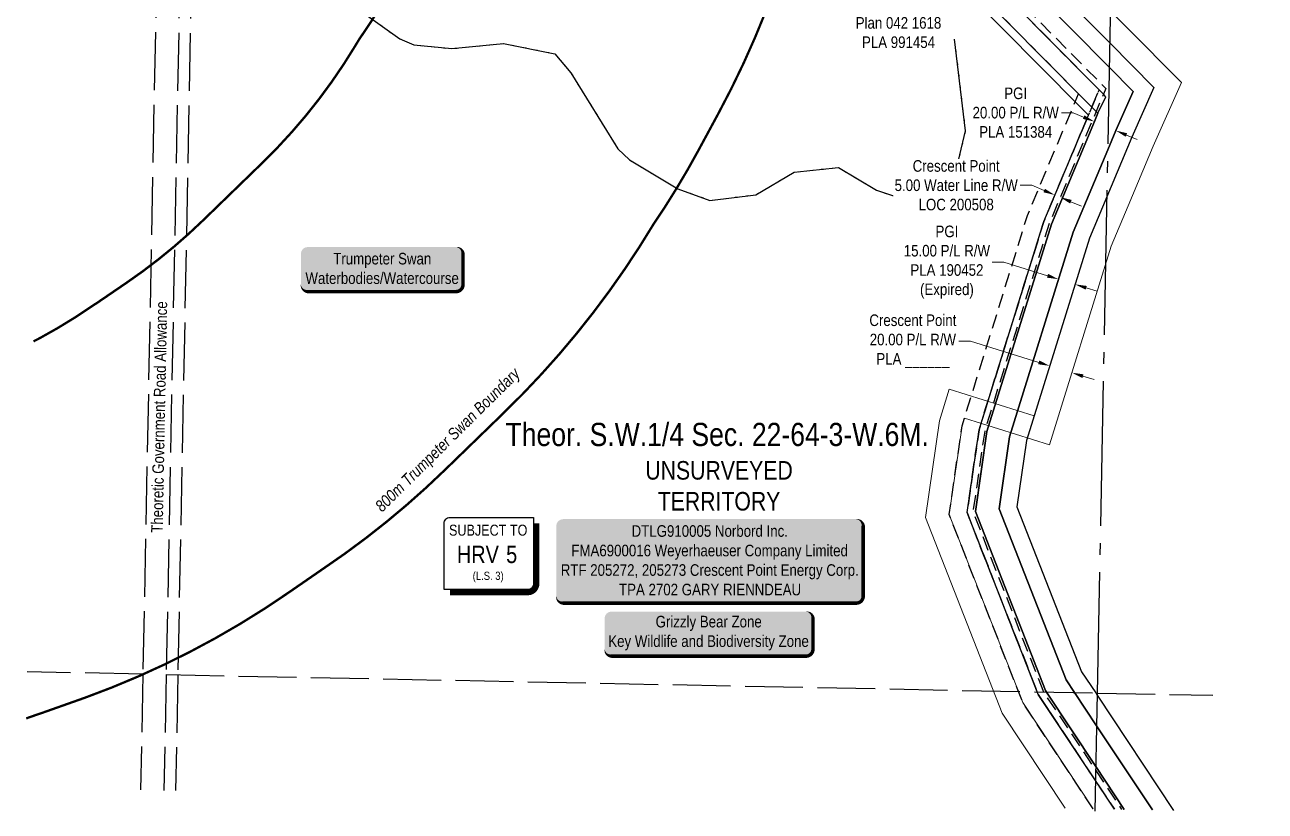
# Model space of a CAD drawing. Extents: x 409970 to 415936, y 6044942 to 6048413.
# Drawn here: x 410756 to 411827, y 6044942 to 6045621 of the extents above; entities that cross this region are included whole.
import ezdxf
from ezdxf.enums import TextEntityAlignment as Align

# ---------------------------------------------------------------- set-up
doc = ezdxf.new("R2010")
doc.units = 0
doc.header["$LTSCALE"] = 5
doc.header["$PDSIZE"] = 0.5
for name, pattern in [('DASHDOT2', [12.7, 6.35, -3.175, 0, -3.175]), ('foc-ACCESSROAD', [3.75, 2.5, -1.25]), ('foc-QUARTERLINE', [33, 25, -3, 2, -3]), ('foc-UNSURVEYED', [12.5, 10, -2.5]), ('foc-WHEELTRACKS', [2, 0.4, -1.6])]:
    doc.linetypes.add(name, pattern=pattern)
doc.layers.get('Defpoints').update_dxf_attribs({"color": 9})
for name, color, linetype in [('AS-WILDLIFE', 131, 'DASHDOT2'), ('AS-WILDLIFE-BLOCK', 131, 'Continuous'), ('C-AR', 13, 'foc-ACCESSROAD'), ('C-SYMBOL', 7, 'Continuous'), ('CG-NOTES', 7, 'Continuous'), ('CTW', 7, 'Continuous'), ('F-RW', 190, 'Continuous'), ('L-QSEC', 8, 'foc-QUARTERLINE'), ('L-ROAD-T', 7, 'Continuous'), ('L-UNS-T', 3, 'Continuous'), ('L-USEC', 7, 'foc-UNSURVEYED'), ('T-WATER-P3', 160, 'foc-WHEELTRACKS')]:
    doc.layers.add(name, color=color, linetype=linetype)
for name, color, linetype, lineweight in [('C-AR-T', 13, 'Continuous', 9), ('C-RW-T', 13, 'Continuous', 9), ('F-RW-T', 190, 'Continuous', 9)]:
    doc.layers.add(name, color=color, linetype=linetype, lineweight=lineweight)
doc.styles.add('175L', font='ARIALN.TTF', dxfattribs={"height": 20})
doc.styles.add('240', font='ARIALN.TTF', dxfattribs={"height": 30})
doc.styles.add('80', font='ARIALN.TTF', dxfattribs={"height": 10})
doc.styles.add('80CG', font='ARIALN.TTF', dxfattribs={"height": 10})
doc.styles.add('80L', font='ARIALN.TTF', dxfattribs={"height": 10})
doc.styles.add('foc-LtypeFont', font='ARIALN.TTF', dxfattribs={"height": 7.35})
doc.styles.add('HRV', font='ARIALN.TTF', dxfattribs={"height": 3})
doc.linetypes.add('foc-TOPO-flowdirection-NOLINE', pattern='A,0,[">",foc-LtypeFont,S=0.3,R=0,X=0,Y=-0.945],-20,[">",foc-LtypeFont,S=0.3,R=0,X=0,Y=-0.945],0', length=20)
doc.dimstyles.new('Compass 5 000', dxfattribs={"dimscale": 5, "dimtxt": 9, "dimasz": 2, "dimexe": 0.2, "dimexo": 0.0625, "dimgap": 0.5, "dimtad": 0, "dimtih": 1, "dimtoh": 1, "dimzin": 0, "dimdsep": 46, "dimtxsty": '80CG', "dimcen": 0.1, "dimse1": 1, "dimse2": 1, "dimclrd": 256, "dimclrt": 256, "dimaunit": 1, "dimadec": 4, "dimazin": 0, "dimtfac": 0.06, "dimtofl": 0, "dimtmove": 0, "dimatfit": 1, "dimfxl": 0.2, "dimtolj": 1, "dimtzin": 0, "dimlwd": -1, "dimarcsym": 0})

# ---------------------------------------------------------------- blocks, each defined once
blk = doc.blocks.new('*D583')
at = {"layer": 'Defpoints', "color": 0, "transparency": 16777216}
for p in [(411575.9, 6045652.4), (411570.9, 6045647.5), (411573.7, 6045644.7)]:
    blk.add_point(p, dxfattribs=at)
at = {"layer": 'F-RW-T', "transparency": 16777216}
for p, q in [((411585.7, 6045656.7), (411592.8, 6045663.7)), ((411559.4, 6045630.7), (411549.4, 6045630.7)), ((411566.6, 6045637.7), (411559.4, 6045630.7))]:
    blk.add_line(p, q, dxfattribs=at)
for points in [[(411584.5, 6045657.9), (411586.9, 6045655.5), (411578.6, 6045649.6)], [(411565.4, 6045638.9), (411567.7, 6045636.5), (411573.7, 6045644.7)]]:
    blk.add_solid(points, dxfattribs=at)
at = {"layer": 'F-RW-T', "transparency": 16777216, "insert": (411510.7, 6045630.7), "char_height": 10, "attachment_point": 5, "style": '80CG'}
blk.add_mtext('\\A1;CNRL\\P7.00 P/L R/W\\PPlan 042 1618\\PPLA 991454', dxfattribs=at)
blk = doc.blocks.new('*D585')
at = {"layer": 'Defpoints', "color": 0, "transparency": 16777216}
for p in [(411679.9, 6045537.2), (411663.4, 6045497.8), (411681.8, 6045490.1)]:
    blk.add_point(p, dxfattribs=at)
at = {"layer": 'F-RW-T', "transparency": 16777216}
for p, q in [((411661.4, 6045544.9), (411651.4, 6045544.9)), ((411670.6, 6045541), (411661.4, 6045544.9)), ((411707.5, 6045525.6), (411716.8, 6045521.7))]:
    blk.add_line(p, q, dxfattribs=at)
for points in [[(411671.3, 6045542.6), (411670, 6045539.5), (411679.9, 6045537.2)], [(411708.2, 6045527.1), (411706.9, 6045524.1), (411698.3, 6045529.5)]]:
    blk.add_solid(points, dxfattribs=at)
at = {"layer": 'F-RW-T', "transparency": 16777216, "insert": (411611.9, 6045544.9), "char_height": 10, "attachment_point": 5, "style": '80CG'}
blk.add_mtext('\\A1;PGI \\P20.00 P/L R/W\\PPLA 151384', dxfattribs=at)
blk = doc.blocks.new('*D586')
at = {"layer": 'C-AR-T', "transparency": 16777216}
for p, q in [((411625.9, 6045482.2), (411615.9, 6045482.2)), ((411636.5, 6045477.7), (411625.9, 6045482.2)), ((411659.6, 6045468), (411668.8, 6045464.2))]:
    blk.add_line(p, q, dxfattribs=at)
for points in [[(411637.2, 6045479.2), (411635.9, 6045476.2), (411645.7, 6045473.8)], [(411660.2, 6045469.6), (411658.9, 6045466.5), (411650.4, 6045471.9)]]:
    blk.add_solid(points, dxfattribs=at)
at = {"layer": 'Defpoints', "color": 0, "transparency": 16777216}
for p in [(411645.7, 6045473.8), (411642, 6045465), (411646.7, 6045463.1)]:
    blk.add_point(p, dxfattribs=at)
at = {"layer": 'C-AR-T', "transparency": 16777216, "insert": (411560.5, 6045482.2), "char_height": 10, "attachment_point": 5, "style": '80CG', "bg_fill": 3, "box_fill_scale": 1.1, "bg_fill_color": 256, "bg_fill_true_color": 13158600, "bg_fill_transparency": 0}
blk.add_mtext('\\A1;Crescent Point\\P5.00 Water Line R/W\\PLOC 200508', dxfattribs=at)
blk = doc.blocks.new('*D587')
at = {"layer": 'Defpoints', "color": 0, "transparency": 16777216}
for p in [(411648.9, 6045401.1), (411644.3, 6045386.4), (411658.6, 6045381.9)]:
    blk.add_point(p, dxfattribs=at)
at = {"layer": 'F-RW-T', "transparency": 16777216}
for p, q in [((411601.6, 6045415.9), (411591.6, 6045415.9)), ((411639.4, 6045404.1), (411601.6, 6045415.9)), ((411672.8, 6045393.7), (411682.3, 6045390.7))]:
    blk.add_line(p, q, dxfattribs=at)
for points in [[(411639.9, 6045405.7), (411638.9, 6045402.5), (411648.9, 6045401.1)], [(411673.3, 6045395.3), (411672.3, 6045392.1), (411663.2, 6045396.7)]]:
    blk.add_solid(points, dxfattribs=at)
at = {"layer": 'F-RW-T', "transparency": 16777216, "insert": (411552.5, 6045415.9), "char_height": 10, "attachment_point": 5, "style": '80CG'}
blk.add_mtext('\\A1;PGI \\P15.00 P/L R/W\\PPLA 190452\\P(Expired)', dxfattribs=at)
blk = doc.blocks.new('*U595')
h = blk.add_hatch(color=255)
edge = h.paths.add_edge_path()
edge.add_line((-84, -20), (84, -20))
edge.add_arc((84, -14), 6, 270, 360)
edge.add_line((90, -14), (90, 12.5))
edge.add_arc((84, 12.5), 6, 0, 90)
edge.add_line((84, 18.5), (-84, 18.5))
edge.add_arc((-84, 12.5), 6, 90, 180)
edge.add_line((-90, 12.5), (-90, -14))
edge.add_arc((-84, -14), 6, 180, 270)
at = {"color": 131, "flags": 128}
blk.add_lwpolyline([(-84, -20, 3, 3, 0), (84, -20, 3, 3, 0.414214), (90, -14, 3, 3, 0), (90, 12.5, 3, 0, 0.414214), (84, 18.5, 0, 0, 0), (-84, 18.5, 0, 0, 0.414214), (-90, 12.5, 0, 0, 0), (-90, -14, 0, 3, 0.414214)], format="xyseb", close=True, dxfattribs=at)
at = {"color": 131, "style": '80'}
blk.add_attdef('ENTER_TEXT_001', (-36, -5), '', height=10, dxfattribs=at)
blk = doc.blocks.new('HRV')
blk.add_lwpolyline([(-35.1, 31.6), (37.2, 31.6), (37.2, -25.5, -0.414214), (32.2, -30.5), (-40.1, -30.5), (-40.1, 26.6, -0.414214)], format="xyb", close=True)
at = {"const_width": 5, "flags": 128}
blk.add_lwpolyline([(-35.1, -33), (32.2, -33, 0.414214), (39.7, -25.5), (39.7, 26.6)], format="xyb", dxfattribs=at)
at = {"style": '80L'}
blk.add_text('SUBJECT TO', height=9.5, dxfattribs=at).set_placement((-2, 13.1), align=Align.BOTTOM_CENTER)
blk.add_attdef('(N.W.1/4 00)', text='', height=7.12, dxfattribs=at).set_placement((-2, -24.4), align=Align.BOTTOM_CENTER)
at = {"layer": 'CTW', "color": 3, "style": 'HRV'}
blk.add_text('HRV', height=15, dxfattribs=at).set_placement((-10.9, -0.2), align=Align.MIDDLE_CENTER)
blk.add_attdef('0', text='', height=15, dxfattribs=at).set_placement((18.3, -0.2), align=Align.MIDDLE_CENTER)
blk = doc.blocks.new('*U590')
h = blk.add_hatch(color=255)
edge = h.paths.add_edge_path()
edge.add_line((-126.5, -37), (126.5, -37))
edge.add_arc((126.5, -31), 6, 270, 360)
edge.add_line((132.5, -31), (132.5, 29.5))
edge.add_arc((126.5, 29.5), 6, 0, 90)
edge.add_line((126.5, 35.5), (-126.5, 35.5))
edge.add_arc((-126.5, 29.5), 6, 90, 180)
edge.add_line((-132.5, 29.5), (-132.5, -31))
edge.add_arc((-126.5, -31), 6, 180, 270)
at = {"color": 44, "flags": 128}
blk.add_lwpolyline([(-126.5, -37, 3, 3, 0), (126.5, -37, 3, 3, 0.414214), (132.5, -31, 3, 3, 0), (132.5, 29.5, 3, 0, 0.414214), (126.5, 35.5, 0, 0, 0), (-126.5, 35.5, 0, 0, 0.414214), (-132.5, 29.5, 0, 0, 0), (-132.5, -31, 0, 3, 0.414214)], format="xyseb", close=True, dxfattribs=at)
at = {"color": 44, "style": '80'}
blk.add_attdef('ENTER_TEXT_001', (-36, -5), '', height=10, dxfattribs=at)
blk = doc.blocks.new('*U598')
h = blk.add_hatch(color=255)
edge = h.paths.add_edge_path()
edge.add_line((-64, -20), (64, -20))
edge.add_arc((64, -14), 6, 270, 360)
edge.add_line((70, -14), (70, 12.5))
edge.add_arc((64, 12.5), 6, 0, 90)
edge.add_line((64, 18.5), (-64, 18.5))
edge.add_arc((-64, 12.5), 6, 90, 180)
edge.add_line((-70, 12.5), (-70, -14))
edge.add_arc((-64, -14), 6, 180, 270)
at = {"color": 131, "flags": 128}
blk.add_lwpolyline([(-64, -20, 3, 3, 0), (64, -20, 3, 3, 0.414214), (70, -14, 3, 3, 0), (70, 12.5, 3, 0, 0.414214), (64, 18.5, 0, 0, 0), (-64, 18.5, 0, 0, 0.414214), (-70, 12.5, 0, 0, 0), (-70, -14, 0, 3, 0.414214)], format="xyseb", close=True, dxfattribs=at)
at = {"color": 131, "style": '80'}
blk.add_attdef('ENTER_TEXT_001', (-36, -5), '', height=10, dxfattribs=at)
blk = doc.blocks.new('*D638')
at = {"layer": 'C-RW-T', "transparency": 16777216}
for p, q in [((411572.9, 6045347.6), (411562.9, 6045347.6)), ((411631.8, 6045329.3), (411572.9, 6045347.6)), ((411670, 6045317.4), (411679.6, 6045314.4))]:
    blk.add_line(p, q, dxfattribs=at)
for points in [[(411632.3, 6045330.9), (411631.3, 6045327.7), (411641.4, 6045326.3)], [(411670.5, 6045319), (411669.5, 6045315.8), (411660.5, 6045320.4)]]:
    blk.add_solid(points, dxfattribs=at)
at = {"layer": 'Defpoints', "color": 0, "transparency": 16777216}
for p in [(411641.4, 6045326.3), (411638.8, 6045318), (411657.9, 6045312.1)]:
    blk.add_point(p, dxfattribs=at)
at = {"layer": 'C-RW-T', "transparency": 16777216, "insert": (411523.1, 6045347.6), "char_height": 10, "attachment_point": 5, "style": '80CG'}
blk.add_mtext('\\A1;Crescent Point\\P20.00 P/L R/W\\PPLA ______', dxfattribs=at)

msp = doc.modelspace()

# ---------------------------------------------------------------- linework, layer by layer
at = {"layer": 'AS-WILDLIFE', "const_width": 2.001, "flags": 128}
for points in [[(409986.541, 6046725.394), (410005.487, 6046739.561), (410025.841, 6046753.817), (410046.627, 6046767.434), (410067.827, 6046780.4), (410089.419, 6046792.701), (410111.382, 6046804.326), (410133.696, 6046815.263), (410156.338, 6046825.502), (410179.288, 6046835.034), (410202.522, 6046843.848), (410226.019, 6046851.936), (410249.756, 6046859.291), (410273.709, 6046865.906), (410297.857, 6046871.773), (410322.175, 6046876.888), (410346.64, 6046881.246), (410371.228, 6046884.842), (410395.917, 6046887.673), (410420.681, 6046889.735), (410445.497, 6046891.029), (410470.342, 6046891.55), (410495.191, 6046891.301), (410520.02, 6046890.279), (410544.805, 6046888.488), (410569.523, 6046885.928), (410594.15, 6046882.601), (410618.661, 6046878.512), (410643.033, 6046873.663), (410667.244, 6046868.061), (410691.268, 6046861.709), (410730.909, 6046850.567), (410754.068, 6046843.685), (410777.008, 6046836.105), (410799.708, 6046827.833), (410822.146, 6046818.878), (410844.304, 6046809.247), (410866.159, 6046798.949), (410887.693, 6046787.995), (410908.884, 6046776.393), (410929.715, 6046764.155), (410950.165, 6046751.291), (410970.217, 6046737.814), (410973.497, 6046735.968), (411004.465, 6046716.811), (411026.106, 6046705.435), (411047.389, 6046693.4), (411068.291, 6046680.718), (411088.795, 6046667.401), (411108.881, 6046653.46), (411128.529, 6046638.91), (411147.722, 6046623.764), (411166.441, 6046608.035), (411184.668, 6046591.74), (411202.387, 6046574.893), (411219.58, 6046557.511), (411236.232, 6046539.609), (411252.327, 6046521.204), (411267.849, 6046502.314), (411282.785, 6046482.957), (411297.119, 6046463.151), (411310.839, 6046442.914), (411323.931, 6046422.265), (411336.384, 6046401.225), (411348.185, 6046379.812), (411359.324, 6046358.047), (411369.789, 6046335.951), (411379.571, 6046313.544), (411388.661, 6046290.848), (411402.436, 6046254.963), (411410.961, 6046231.686), (411418.76, 6046208.156), (411425.827, 6046184.396), (411432.154, 6046160.428), (411437.736, 6046136.276), (411442.568, 6046111.963), (411446.644, 6046087.512), (411449.961, 6046062.946), (411452.515, 6046038.289), (411454.304, 6046013.565), (411455.327, 6045988.797), (411455.583, 6045964.01), (411455.07, 6045939.226), (411453.79, 6045914.47), (411451.744, 6045889.766), (411447.456, 6045846.201), (411444.684, 6045821.869), (411441.169, 6045797.632), (411436.915, 6045773.515), (411431.924, 6045749.539), (411426.202, 6045725.726), (411419.754, 6045702.1), (411412.586, 6045678.683), (411404.705, 6045655.496), (411396.118, 6045632.561), (411386.833, 6045609.899), (411376.86, 6045587.532), (411366.206, 6045565.48), (411354.883, 6045543.765), (411337.844, 6045512.273), (411328.759, 6045495.973), (411319.261, 6045479.91), (411309.356, 6045464.094), (411299.051, 6045448.536), (411286.869, 6045428.901), (411274.125, 6045409.625), (411260.83, 6045390.726), (411246.995, 6045372.218), (411232.631, 6045354.117), (411217.751, 6045336.439), (411202.366, 6045319.198), (411186.49, 6045302.407), (411170.136, 6045286.083), (411119.209, 6045236.694), (411102.739, 6045221.146), (411085.812, 6045206.097), (411068.443, 6045191.561), (411050.647, 6045177.551), (411032.441, 6045164.078), (411013.839, 6045151.156), (410983.578, 6045130.279), (410962.991, 6045116.526), (410941.971, 6045103.444), (410920.541, 6045091.046), (410898.722, 6045079.345), (410876.537, 6045068.354), (410854.01, 6045058.082), (410831.164, 6045048.542), (410808.022, 6045039.744), (410771.449, 6045026.798), (410763.726, 6045024.149), (410757.363, 6045021.912)], [(409975.981, 6046188.995), (409978.294, 6046196.995), (409983.17, 6046212.868), (409988.569, 6046228.57), (409994.487, 6046244.084), (410000.917, 6046259.393), (410007.851, 6046274.48), (410023.781, 6046307.676), (410032.778, 6046325.503), (410042.479, 6046342.956), (410052.869, 6046360.009), (410063.931, 6046376.633), (410075.648, 6046392.802), (410088.001, 6046408.49), (410100.971, 6046423.673), (410114.536, 6046438.327), (410128.675, 6046452.427), (410143.366, 6046465.952), (410158.585, 6046478.879), (410174.307, 6046491.189), (410190.509, 6046502.861), (410207.163, 6046513.877), (410224.244, 6046524.22), (410241.725, 6046533.873), (410259.576, 6046542.82), (410277.77, 6046551.048), (410296.279, 6046558.543), (410315.072, 6046565.293), (410334.119, 6046571.288), (410353.39, 6046576.517), (410372.855, 6046580.974), (410392.482, 6046584.649), (410412.24, 6046587.539), (410432.098, 6046589.637), (410452.023, 6046590.942), (410471.985, 6046591.449), (410491.951, 6046591.16), (410511.89, 6046590.074), (410531.769, 6046588.193), (410551.558, 6046585.52), (410571.224, 6046582.06), (410590.737, 6046577.817), (410610.064, 6046572.798), (410649.705, 6046561.656), (410667.932, 6046556.157), (410685.936, 6046549.968), (410703.692, 6046543.098), (410721.173, 6046535.558), (410738.355, 6046527.357), (410755.212, 6046518.509), (410771.72, 6046509.026), (410787.856, 6046498.921), (410803.595, 6046488.21), (410810.8, 6046483.103), (410819.507, 6046478.27), (410840.33, 6046466.046), (410855.274, 6046455.825), (410872.371, 6046447.395), (410889.133, 6046438.316), (410905.534, 6046428.602), (410921.551, 6046418.266), (410937.161, 6046407.325), (410952.34, 6046395.794), (410967.066, 6046383.689), (410981.317, 6046371.029), (410995.073, 6046357.833), (411008.313, 6046344.119), (411021.019, 6046329.908), (411033.17, 6046315.221), (411044.75, 6046300.079), (411055.741, 6046284.505), (411066.128, 6046268.521), (411075.895, 6046252.151), (411085.027, 6046235.418), (411093.512, 6046218.349), (411101.336, 6046200.966), (411108.489, 6046183.297), (411122.264, 6046147.412), (411128.853, 6046129.202), (411134.732, 6046110.75), (411139.893, 6046092.085), (411144.327, 6046073.233), (411148.027, 6046054.224), (411150.99, 6046035.086), (411153.209, 6046015.848), (411154.682, 6045996.539), (411155.406, 6045977.186), (411155.38, 6045957.821), (411154.605, 6045938.47), (411153.082, 6045919.165), (411148.793, 6045875.599), (411146.451, 6045855.84), (411143.324, 6045836.19), (411139.418, 6045816.679), (411134.74, 6045797.34), (411129.295, 6045778.202), (411123.094, 6045759.295), (411116.146, 6045740.65), (411108.462, 6045722.296), (411100.054, 6045704.262), (411090.935, 6045686.577), (411073.896, 6045655.085), (411064.78, 6045638.98), (411055.043, 6045623.244), (411044.699, 6045607.9), (411041.462, 6045602.524), (411031.637, 6045586.872), (411021.24, 6045571.594), (411010.286, 6045556.71), (410998.79, 6045542.241), (410986.767, 6045528.207), (410974.234, 6045514.626), (410961.208, 6045501.518), (410910.281, 6045452.129), (410897.825, 6045440.456), (410884.979, 6045429.214), (410871.756, 6045418.417), (410858.172, 6045408.078), (410844.244, 6045398.208), (410819.576, 6045381.377), (410814.363, 6045377.947), (410799.626, 6045368.169), (410784.54, 6045358.937), (410769.126, 6045350.264), (410763.715, 6045347.475)]]:
    msp.add_lwpolyline(points, dxfattribs=at)
at = {"layer": 'C-AR', "flags": 128}
for points in [[(411697.158, 6044943.519), (411680.808, 6044968.157), (411631.361, 6045042.668), (411630.504, 6045044.852), (411569.875, 6045199.647), (411580.221, 6045271.112), (411636.165, 6045450.97), (411674.652, 6045542.766), (411677.576, 6045549.742), (411683.848, 6045564.703), (411453.164, 6045797.516), (411455.976, 6045816.155), (411456.642, 6045822.429), (411458.675, 6045841.458), (411459.814, 6045852.632), (411463.161, 6045885.123), (411465.786, 6045912.655), (411467.044, 6045941.333), (411467.109, 6045990.846), (411464.468, 6046036.417), (411457.761, 6046089.227), (411449.104, 6046141.776), (411426.986, 6046220.43), (411411.318, 6046261.579), (411409.377, 6046266.676), (411711.631, 6046561.97), (411782.877, 6046631.577), (411790.393, 6046650.506), (411792.839, 6046656.669), (411793.129, 6046680.62), (411797.729, 6047060.223), (411722.642, 6047131.149), (411719.655, 6047133.971), (411626.553, 6047128.462), (411614.609, 6047127.755), (411613.442, 6047129.11), (411602.655, 6047141.627), (411628.771, 6047259.801), (411629.424, 6047262.758), (411712.526, 6047309.699), (411725.581, 6047317.074), (411726.246, 6047317.45), (411827.371, 6047374.573)], [(411827.258, 6047368.769), (411728.039, 6047312.722), (411726.134, 6047311.646), (411714.984, 6047305.347), (411633.823, 6047259.501), (411627.717, 6047231.83), (411608.073, 6047142.979), (411616.797, 6047132.89), (411721.553, 6047139.089), (411722.773, 6047137.934), (411802.753, 6047062.317), (411798.127, 6046680.521), (411797.826, 6046655.683), (411795.729, 6046650.4), (411787.13, 6046628.743), (411711.493, 6046554.848), (411415.216, 6046265.387), (411431.737, 6046221.997), (411454.005, 6046142.87), (411462.715, 6046089.951), (411469.448, 6046036.876), (411472.108, 6045990.987), (411472.034, 6045941.216), (411470.773, 6045912.307), (411468.135, 6045884.628), (411464.829, 6045852.533), (411463.628, 6045840.884), (411463.212, 6045836.971), (411461.182, 6045817.848), (411460.934, 6045815.518), (411458.483, 6045799.259), (411689.754, 6045565.85), (411687.66, 6045560.855), (411681.387, 6045545.896), (411640.865, 6045449.252), (411585.11, 6045269.999), (411575.012, 6045200.232), (411635.899, 6045044.746), (411680.977, 6044976.94), (411703.236, 6044943.399)], [(411678.917, 6044943.879), (411617.977, 6045035.71), (411614.271, 6045045.171), (411554.463, 6045197.87), (411565.547, 6045274.434), (411622.056, 6045456.108), (411663.225, 6045554.302), (411666.145, 6045561.271), (411437.224, 6045792.346), (411375.921, 6045854.29), (411224.428, 6046007.208), (411219.487, 6046012.173), (411210.212, 6046021.319), (411184.135, 6046047.032), (411178.151, 6046052.933), (411170.899, 6046060.084), (411181.4, 6046070.689), (411220.778, 6046031.851), (411223.061, 6046029.599), (411227.797, 6046024.919), (411229.97, 6046022.771), (411234.945, 6046017.769), (411237.217, 6046015.484), (411397.34, 6045853.866), (411440.003, 6045810.803), (411441.096, 6045818.066), (411443.022, 6045836.173), (411443.74, 6045842.965), (411444.767, 6045852.929), (411445.03, 6045855.456), (411448.236, 6045886.603), (411450.818, 6045913.694), (411452.038, 6045941.667), (411452.11, 6045990.423), (411449.524, 6046035.037), (411442.924, 6046087.068), (411434.454, 6046138.525), (411412.73, 6046215.72), (411400.773, 6046251.277), (411399.31, 6046255.63), (411398.299, 6046258.636), (411395.767, 6046266.166), (411382.067, 6046306.908), (411362.374, 6046353.557), (411323.495, 6046423.608), (411290.961, 6046471.984), (411257.468, 6046515.667), (411217.054, 6046560.91), (411185.217, 6046591.653), (411143.447, 6046627.209), (411110.362, 6046651.777), (411092.432, 6046664.328), (411089.669, 6046666.268), (411068.529, 6046680.098), (411046.963, 6046693.255), (411043.04, 6046695.478), (411024.993, 6046705.723), (411003.951, 6046717.637), (410970.399, 6046737.086), (410944.238, 6046754.708), (410921.631, 6046768.418), (410912.912, 6046773.706), (410891.796, 6046785.509), (410885.827, 6046788.846), (410833.205, 6046814.644), (410779.154, 6046835.329), (410734.799, 6046849.723), (410674.033, 6046866.317), (410626.259, 6046876.896), (410598.976, 6046881.083), (410584.112, 6046883.468), (410547.791, 6046919.707), (410532.181, 6046935.283), (410487.459, 6046979.905), (410476.843, 6046990.498), (410484.501, 6046998.17), (410487.435, 6047001.109), (410498.053, 6046990.515), (410547.69, 6046940.988), (410563.3, 6046925.413), (410584.05, 6046904.708), (410591.354, 6046897.421), (410599.019, 6046896.245), (410629.021, 6046891.642), (410677.631, 6046880.877), (410739.091, 6046864.093), (410784.151, 6046849.471), (410839.197, 6046828.405), (410892.127, 6046802.456), (410892.79, 6046802.131), (410920.459, 6046786.664), (410921.969, 6046785.748), (410952.318, 6046767.343), (410978.356, 6046749.804), (411011.405, 6046730.647), (411032.38, 6046718.77), (411054.57, 6046706.178), (411073.081, 6046694.881), (411076.54, 6046692.775), (411098.076, 6046678.685), (411119.262, 6046663.795), (411152.787, 6046638.949), (411195.294, 6046602.765), (411227.867, 6046571.311), (411269.025, 6046525.236), (411303.143, 6046480.738), (411336.294, 6046431.444), (411375.874, 6046360.129), (411395.984, 6046312.493), (411407.648, 6046277.856), (411410.204, 6046270.266), (411410.909, 6046268.172), (411411.194, 6046267.324), (411412.681, 6046262.91), (411426.986, 6046220.43), (411449.111, 6046141.78), (411457.765, 6046089.229), (411464.468, 6046036.417), (411467.109, 6045990.846), (411467.04, 6045941.331), (411465.786, 6045912.655), (411463.161, 6045885.123), (411459.814, 6045852.632), (411458.669, 6045841.44), (411456.642, 6045822.429), (411455.976, 6045816.155), (411453.165, 6045797.517), (411683.848, 6045564.703), (411677.576, 6045549.742), (411674.652, 6045542.766), (411636.165, 6045450.97), (411580.221, 6045271.112), (411569.875, 6045199.647), (411630.504, 6045044.852), (411631.361, 6045042.669), (411680.808, 6044968.157), (411697.158, 6044943.519)]]:
    msp.add_lwpolyline(points, dxfattribs=at)
at = {"layer": 'C-RW-T'}
for points in [[(411654.606, 6044944.36), (411600.141, 6045026.434), (411533.921, 6045195.502), (411545.989, 6045278.862), (411554.497, 6045306.218), (411627.942, 6045283.149), (411675.655, 6045436.595), (411690.554, 6045472.156), (411712.182, 6045523.776), (411731.194, 6045566.678), (411693.125, 6045605.095), (411463.212, 6045836.971), (411463.628, 6045840.884), (411464.829, 6045852.533), (411468.135, 6045884.628), (411470.773, 6045912.307), (411472.034, 6045941.216), (411472.108, 6045990.987), (411469.448, 6046036.876), (411462.715, 6046089.951), (411454.005, 6046142.87), (411431.737, 6046221.997), (411415.216, 6046265.387), (411271.071, 6047139.604)], [(411290.487, 6047144.727), (411434.614, 6046270.623), (411450.739, 6046228.274), (411473.55, 6046147.214), (411482.501, 6046092.834), (411489.366, 6046038.715), (411492.1, 6045991.551), (411492.025, 6045940.765), (411490.723, 6045910.922), (411488.029, 6045882.656), (411484.714, 6045850.483), (411484.079, 6045844.319), (411707.325, 6045619.166), (411755, 6045571.056), (411730.542, 6045515.863), (411708.992, 6045464.43), (411694.462, 6045429.749), (411641.079, 6045258.068), (411567.633, 6045281.138), (411565.547, 6045274.434), (411554.463, 6045197.87), (411617.977, 6045035.71), (411678.918, 6044943.879)]]:
    msp.add_lwpolyline(points, dxfattribs=at)
at = {"layer": 'F-RW'}
for points in [[(411705.672, 6044943.35), (411681.045, 6044980.458), (411638.414, 6045044.696), (411637.615, 6045045.902), (411577.068, 6045200.46), (411587.072, 6045269.559), (411642.752, 6045448.627), (411679.949, 6045537.393), (411682.914, 6045544.355), (411689.808, 6045558.687), (411687.66, 6045560.855), (411683.848, 6045564.703), (411453.164, 6045797.516), (411440.004, 6045810.798), (411397.331, 6045853.867), (411234.943, 6046017.764), (411229.952, 6046022.801), (411220.778, 6046031.851), (411181.4, 6046070.688), (410913.176, 6046335.243), (410883.579, 6046364.436), (410569.007, 6046674.693), (410537.794, 6046705.479)], [(410566.797, 6046704.905), (410598.012, 6046674.119), (410884.116, 6046391.958), (410913.714, 6046362.767), (411234.934, 6046045.964), (411244.072, 6046036.951), (411249.055, 6046031.921), (411426.053, 6045853.299), (411443.023, 6045836.172), (411456.642, 6045822.429), (411461.182, 6045817.848), (411692.721, 6045584.198), (411713.443, 6045563.287), (411698.371, 6045529.61), (411691.341, 6045512.834), (411661.566, 6045441.779), (411606.638, 6045265.13), (411597.618, 6045202.83), (411655.457, 6045055.182), (411662.733, 6045044.217), (411681.725, 6045015.601), (411729.993, 6044942.87)], [(411729.993, 6044942.87), (411681.725, 6045015.601), (411662.733, 6045044.217), (411655.457, 6045055.182), (411597.618, 6045202.83), (411606.638, 6045265.13), (411661.566, 6045441.779), (411691.341, 6045512.834), (411698.371, 6045529.61), (411713.443, 6045563.287), (411692.721, 6045584.198), (411461.182, 6045817.848), (411456.642, 6045822.429), (411443.023, 6045836.172), (411426.053, 6045853.299), (411249.055, 6046031.921), (411244.072, 6046036.951), (411234.934, 6046045.964), (410913.714, 6046362.767), (410884.116, 6046391.958), (410598.012, 6046674.119), (410566.797, 6046704.905)], [(410588.587, 6046704.474), (410619.802, 6046673.688), (410884.519, 6046412.619), (410894.641, 6046402.636), (410914.117, 6046383.428), (411245.53, 6046056.557), (411254.69, 6046047.535), (411259.64, 6046042.54), (411445.032, 6045855.455), (411447.584, 6045852.874), (411458.675, 6045841.458), (411463.212, 6045836.971), (411693.125, 6045605.095), (411731.194, 6045566.678), (411712.182, 6045523.776), (411690.554, 6045472.156), (411675.655, 6045436.595), (411621.307, 6045261.809), (411613.025, 6045204.606), (411668.834, 6045062.14), (411680.966, 6045043.858), (411682.234, 6045041.948), (411748.227, 6044942.509)], [(411697.158, 6044943.519), (411680.808, 6044968.157), (411631.361, 6045042.668), (411630.504, 6045044.852), (411569.875, 6045199.647), (411580.221, 6045271.112), (411636.165, 6045450.97), (411674.652, 6045542.766), (411667, 6045550.491), (411365.919, 6045854.487)], [(411375.921, 6045854.29), (411669.922, 6045557.469), (411677.576, 6045549.742), (411681.387, 6045545.896), (411682.914, 6045544.355), (411679.949, 6045537.393), (411642.752, 6045448.627), (411587.072, 6045269.559), (411577.068, 6045200.46), (411637.615, 6045045.902), (411638.414, 6045044.696), (411681.045, 6044980.458), (411705.672, 6044943.35)]]:
    msp.add_lwpolyline(points, dxfattribs=at)
at = {"layer": 'L-QSEC'}
for p, q in [((411697.049, 6045807.963), (411682.27, 6045043.833)), ((411682.27, 6045043.833), (411680.297, 6044941.8))]:
    msp.add_line(p, q, dxfattribs=at)
at = {"layer": 'L-USEC'}
for p, q in [((410873.817, 6045864.243), (410858.129, 6045060.128)), ((410893.933, 6045863.85), (410878.245, 6045059.73)), ((410903.973, 6045863.647), (410888.285, 6045059.532)), ((410858.129, 6045060.128), (410758.148, 6045062.104)), ((410858.129, 6045060.128), (410856.178, 6044960.148)), ((410878.245, 6045059.73), (410876.294, 6044959.75)), ((410878.245, 6045059.73), (411682.27, 6045043.833)), ((410888.285, 6045059.532), (410886.334, 6044959.552)), ((411682.27, 6045043.833), (411782.251, 6045041.856))]:
    msp.add_line(p, q, dxfattribs=at)
at = {"layer": 'T-WATER-P3', "linetype": 'foc-TOPO-flowdirection-NOLINE', "flags": 128}
msp.add_lwpolyline([(410633.985, 6045893.096), (410708.307, 6045850.876), (410747.119, 6045835.593), (410831.819, 6045817.341), (410866.247, 6045797.806), (410925.383, 6045756.271), (410945.034, 6045748.622), (410967.917, 6045747.169), (410988.56, 6045717.961), (410999.776, 6045711.051), (411027.197, 6045659.215), (411050.049, 6045630.05), (411080.114, 6045608.591), (411092.009, 6045603.493), (411124.821, 6045600.205), (411169.509, 6045604.697), (411213.891, 6045595.832), (411227.705, 6045579.445), (411268.412, 6045513.572), (411278.251, 6045504.198), (411320.02, 6045479.183), (411347.865, 6045469.209), (411387.413, 6045474.011), (411420.506, 6045493.52), (411458.798, 6045497.571), (411491.809, 6045477.904), (411528.455, 6045465.523), (411554.508, 6045481.979), (411558.641, 6045487.713), (411568.685, 6045529.283), (411559.104, 6045608.505)], dxfattribs=at)
at = {"layer": 'T-WATER-P3', "flags": 128}
msp.add_lwpolyline([(410633.985, 6045893.096), (410708.307, 6045850.876), (410747.119, 6045835.593), (410831.819, 6045817.341), (410866.247, 6045797.806), (410925.383, 6045756.271), (410945.034, 6045748.622), (410967.917, 6045747.169), (410988.56, 6045717.961), (410999.776, 6045711.051), (411027.197, 6045659.215), (411050.049, 6045630.05), (411080.114, 6045608.591), (411092.009, 6045603.493), (411124.821, 6045600.205), (411169.509, 6045604.697), (411213.891, 6045595.832), (411227.705, 6045579.445), (411268.412, 6045513.572), (411278.251, 6045504.198), (411320.02, 6045479.183), (411347.865, 6045469.209), (411387.413, 6045474.011), (411420.506, 6045493.52), (411458.798, 6045497.571), (411491.809, 6045477.904), (411528.455, 6045465.523), (411554.508, 6045481.979), (411558.641, 6045487.713), (411568.685, 6045529.283), (411559.104, 6045608.505)], dxfattribs=at)

# ---------------------------------------------------------------- block references
at = {"layer": 'AS-WILDLIFE-BLOCK'}
ref = msp.add_blockref('*U598', (411064.584, 6045410.453), dxfattribs=dict(at, xscale=1.000440123623586, yscale=1.000440123623586, zscale=1.000440123623586))
ref.add_attrib('ENTER_TEXT_001', 'Trumpeter Swan', (411022.488, 6045413.866), dxfattribs={"layer": '0', "color": 131, "height": 10.0044, "style": '80'})
ref.add_attrib('ENTER_TEXT_002', 'Waterbodies/Watercourse', (410998.508, 6045397.021), dxfattribs={"layer": '0', "color": 131, "height": 10.0044, "style": '80'})
ref = msp.add_blockref('*U595', (411346.838, 6045095.677), dxfattribs=dict(at, xscale=1.000002621153126, yscale=1.000002621153126, zscale=1.000002621153126))
ref.add_attrib('ENTER_TEXT_001', 'Grizzly Bear Zone', (411300.927, 6045100.477), dxfattribs={"layer": '0', "color": 131, "height": 10.00003, "style": '80'})
ref.add_attrib('ENTER_TEXT_002', 'Key Wildlife and Biodiversity Zone', (411260.064, 6045083.64), dxfattribs={"layer": '0', "color": 131, "height": 10.00003, "style": '80'})
at = {"layer": 'CG-NOTES', "xscale": 1.000004932169814, "yscale": 1.000004932169814, "zscale": 0.5000024660849104}
msp.add_blockref('HRV', (411158.34, 6045163.743), dxfattribs=at).add_auto_attribs({'(N.W.1/4 00)': '(L.S. 3)', '0': '5'})
at = {"layer": 'F-RW-T'}
ref = msp.add_blockref('*U590', (411347.65, 6045158.447), dxfattribs=dict(at, xscale=1.000440123623586, yscale=1.000440123623586, zscale=1.000440123623586))
ref.add_attrib('ENTER_TEXT_001', 'DTLG910005 Norbord Inc.', (411280.182, 6045178.719), dxfattribs={"layer": '0', "color": 44, "height": 10.0044, "style": '80'})
ref.add_attrib('ENTER_TEXT_002', 'FMA6900016 Weyerhaeuser Company Limited', (411228.143, 6045161.867), dxfattribs={"layer": '0', "color": 44, "height": 10.0044, "style": '80'})
ref.add_attrib('ENTER_TEXT_003', 'RTF 205272, 205273 Crescent Point Energy Corp.', (411219.009, 6045145.016), dxfattribs={"layer": '0', "color": 44, "height": 10.0044, "style": '80'})
ref.add_attrib('ENTER_TEXT_004', 'TPA 2702 GARY RIENNDEAU', (411269.331, 6045128.165), dxfattribs={"layer": '0', "color": 44, "height": 10.0044, "style": '80'})

# ---------------------------------------------------------------- texts
at = {"layer": 'AS-WILDLIFE', "insert": (411122.19, 6045261.461), "char_height": 10.0044, "attachment_point": 5, "rotation": 44.76966, "style": '240'}
msp.add_mtext_dynamic_manual_height_columns('{\\fArial Narrow|b0|i1|c0|p34;800m Trumpeter Swan Boundary}', width=169.60845, gutter_width=45.02, heights=[0], dxfattribs=at)
at = {"layer": 'C-SYMBOL', "color": 3, "style": '175L'}
msp.add_text('Theor. S.W.1/4 Sec. 22-64-3-W.6M.', height=20.0088, dxfattribs=at).set_placement((411354.121, 6045251.091), align=Align.BOTTOM_CENTER)
at = {"layer": 'L-ROAD-T', "style": '80L'}
msp.add_text('Theoretic Government Road Allowance', height=10, rotation=88.881623, dxfattribs=at).set_placement((410872.182, 6045282.126), align=Align.MIDDLE_CENTER)
at = {"layer": 'L-UNS-T', "color": 3, "insert": (411355.714, 6045222.644), "char_height": 16.00704, "attachment_point": 5, "style": '80L'}
msp.add_mtext_dynamic_manual_height_columns('UNSURVEYED TERRITORY', width=126.46939, gutter_width=47.521, heights=[0], dxfattribs=at)

# ---------------------------------------------------------------- dimensions: what is measured, and where the dimension line sits
at = {"layer": 'C-RW-T'}
dim = msp.add_linear_dim(base=(411641.366, 6045326.322), p1=(411657.883, 6045312.112), p2=(411638.794, 6045318.048), angle=162.727198, text='Crescent Point\\P20.00 P/L R/W\\PPLA ______', dimstyle='Compass 5 000', dxfattribs=at)
dim.commit()
dim.dimension.update_dxf_attribs({"geometry": '*D638', "text_midpoint": (411523.125, 6045347.615), "dimtype": 161})
at = {"layer": 'F-RW-T'}
for base, p1, p2, angle, text, picture, middle in [((411573.658, 6045644.737), (411575.855, 6045652.437), (411570.896, 6045647.525), 224.723989, 'CNRL\\P7.00 P/L R/W\\PPlan 042 1618\\PPLA 991454', '*D583', (411510.699, 6045630.663)), ((411679.861, 6045537.184), (411681.809, 6045490.087), (411663.365, 6045497.816), 157.26423, 'PGI \\P20.00 P/L R/W\\PPLA 151384', '*D585', (411611.876, 6045544.914))]:
    dim = msp.add_linear_dim(base=base, p1=p1, p2=p2, angle=angle, text=text, dimstyle='Compass 5 000', dxfattribs=at)
    dim.commit()
    dim.dimension.update_dxf_attribs({"geometry": picture, "text_midpoint": middle, "dimtype": 161})

# ---------------------------------------------------------------- next in the draw order: dimensions: what is measured, and where the dimension line sits
at = {"layer": 'C-AR-T'}
dim = msp.add_linear_dim(base=(411645.747, 6045473.824), p1=(411646.655, 6045463.06), p2=(411642.044, 6045464.993), angle=157.253307, text='Crescent Point\\P5.00 Water Line R/W\\PLOC 200508', dimstyle='Compass 5 000', override={"dimtfill": 1}, dxfattribs=at)
dim.commit()
dim.dimension.update_dxf_attribs({"geometry": '*D586', "text_midpoint": (411560.48, 6045482.159), "dimtype": 161})

# ---------------------------------------------------------------- next in the draw order: dimensions: what is measured, and where the dimension line sits
at = {"layer": 'F-RW-T'}
dim = msp.add_linear_dim(base=(411648.929, 6045401.138), p1=(411658.649, 6045381.903), p2=(411644.332, 6045386.355), angle=162.727221, text='PGI \\P15.00 P/L R/W\\PPLA 190452\\P(Expired)', dimstyle='Compass 5 000', dxfattribs=at)
dim.commit()
dim.dimension.update_dxf_attribs({"geometry": '*D587', "text_midpoint": (411552.48, 6045415.865), "dimtype": 161})

doc.saveas('drawing.dxf')
